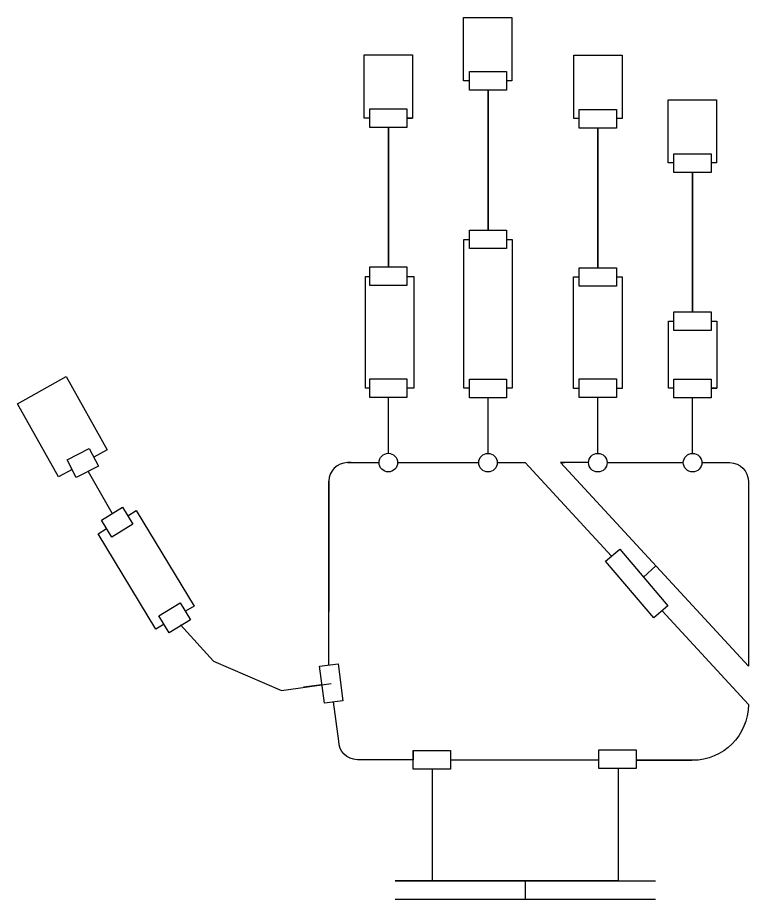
# Model space of a CAD drawing. Header units: millimetres. Extents: x -6852 to 59965, y -10230 to 31776.
# Drawn here: x -6852 to -4887, y -4876 to -2506 of the extents above; entities that cross this region are included whole.
import ezdxf

# ---------------------------------------------------------------- set-up
doc = ezdxf.new("R2010")
doc.units = ezdxf.units.MM
doc.header["$MEASUREMENT"] = 0
doc.layers.add('Object line', color=7, linetype='Continuous', lineweight=25)

msp = doc.modelspace()

# ---------------------------------------------------------------- linework, layer by layer
at = {"layer": 'Object line'}
for p, q in [((-5855.448, -3676.884), (-5855.448, -3526.884)), ((-5587.428, -3677.064), (-5587.428, -3528)), ((-5292.164, -3677.064), (-5292.164, -3527.064)), ((-5037.428, -3677.064), (-5037.428, -3528)), ((-5965.447, -3702.064), (-5880.448, -3702.064)), ((-5830.449, -3702.064), (-5612.428, -3702.064)), ((-5267.164, -3702.064), (-5062.428, -3702.064)), ((-6662.717, -3725.987), (-6597.878, -3838.769)), ((-6015.447, -4246.105), (-6015.447, -3752.064)), ((-5169.042, -4010.093), (-5135.991, -3979.585)), ((-6033.881, -4298.88), (-6083.416, -4305.677)), ((-5688.665, -4475.421), (-5688.665, -4500.421)), ((-5189.145, -4473.975), (-5189.145, -4498.975)), ((-5487.428, -4825.777), (-5487.428, -4875.777))]:
    msp.add_line(p, q, dxfattribs=at)
for points in [[(-5638.5, -2676), (-5653.5, -2676), (-5653.5, -2506), (-5523.5, -2506), (-5523.5, -2676), (-5538.5, -2676)], [(-5905.448, -2776), (-5920.448, -2776), (-5920.448, -2606), (-5790.448, -2606), (-5790.448, -2776), (-5805.448, -2776), (-5790.448, -2776)], [(-5341.5, -2777), (-5356.5, -2777), (-5356.5, -2607), (-5226.5, -2607), (-5226.5, -2777), (-5241.5, -2777)], [(-5088.5, -2896.5), (-5103.5, -2896.5), (-5103.5, -2726.5), (-4973.5, -2726.5), (-4973.5, -2896.5), (-4988.5, -2896.5)], [(-5855.448, -2976), (-5855.448, -3176), (-5855.448, -2801), (-5855.448, -3176)], [(-5637.428, -3501.884), (-5652.428, -3501.884), (-5652.428, -3101.884), (-5637.428, -3101.884)], [(-5537.428, -3101.884), (-5522.428, -3101.884), (-5522.428, -3501.884), (-5537.428, -3501.884)], [(-5905.448, -3501.5), (-5917, -3501.5), (-5917, -3201.5), (-5905.448, -3201.5)], [(-5805.448, -3201.5), (-5787, -3201.5), (-5787, -3501.5), (-5805.448, -3501.5)], [(-5342.164, -3503), (-5357.164, -3503), (-5357.164, -3203), (-5342.164, -3203)], [(-5242.164, -3203), (-5227.164, -3203), (-5227.164, -3503), (-5242.164, -3503)], [(-5087.428, -3501.884), (-5102.428, -3501.884), (-5102.428, -3321.884), (-5087.428, -3321.884)], [(-4987.428, -3321.884), (-4972.428, -3321.884), (-4972.428, -3501.884), (-4987.428, -3501.884), (-4972.428, -3501.884)], [(-6705.835, -3720.074), (-6742.443, -3740.53), (-6852.197, -3544.115), (-6815.841, -3523.799), (-6721.254, -3470.945), (-6611.5, -3667.361), (-6647.574, -3687.519)], [(-5562.428, -3702.064), (-5487.428, -3702.064), (-5255.312, -3953.523)], [(-5317.164, -3702.064), (-5392.164, -3702.064), (-5382.164, -3702.064)], [(-6556.043, -3844.647), (-6533.251, -3830.831), (-6377.741, -4087.378), (-6401.207, -4101.603)], [(-6458.243, -4136.176), (-6480.36, -4149.583), (-6635.87, -3893.035), (-6613.079, -3879.22)], [(-6414.556, -4138.301), (-6325.479, -4235.715), (-6143.011, -4314.784), (-6009.084, -4295.698)], [(-5289.145, -4502.064), (-5688.665, -4502.064)], [(-5737.428, -4525.777), (-5737.428, -4825.777), (-5787.428, -4825.777), (-5837.428, -4825.777), (-5237.428, -4825.777), (-5487.428, -4825.777), (-5737.428, -4825.777)], [(-5237.428, -4525.777), (-5237.428, -4825.777), (-5137.428, -4825.777)], [(-5137.428, -4875.777), (-5487.428, -4875.777), (-5837.428, -4875.777)]]:
    msp.add_lwpolyline(points, dxfattribs=at)
for points in [[(-5637.428, -2651), (-5537.428, -2651), (-5537.428, -2701), (-5637.428, -2701)], [(-5587.428, -3076.884), (-5587.428, -2701)], [(-5905.448, -2751), (-5805.448, -2751), (-5805.448, -2801), (-5905.448, -2801)], [(-5342.164, -2753), (-5242.164, -2753), (-5242.164, -2803), (-5342.164, -2803)], [(-5292.164, -3178), (-5292.164, -2803)], [(-5087.428, -2871.884), (-4987.428, -2871.884), (-4987.428, -2921.884), (-5087.428, -2921.884)], [(-5037.428, -3296.884), (-5037.428, -2921.884)], [(-5637.428, -3076.884), (-5537.428, -3076.884), (-5537.428, -3126.884), (-5637.428, -3126.884)], [(-5905.448, -3176), (-5805.448, -3176), (-5805.448, -3226), (-5905.448, -3226)], [(-5342.164, -3178), (-5242.164, -3178), (-5242.164, -3228), (-5342.164, -3228)], [(-5087.428, -3296.884), (-4987.428, -3296.884), (-4987.428, -3346.884), (-5087.428, -3346.884)], [(-5905.448, -3476.884), (-5805.448, -3476.884), (-5805.448, -3526.884), (-5905.448, -3526.884)], [(-5637.428, -3478), (-5537.428, -3478), (-5537.428, -3528), (-5637.428, -3528)], [(-5342.164, -3477.064), (-5242.164, -3477.064), (-5242.164, -3527.064), (-5342.164, -3527.064)], [(-5087.428, -3478), (-4987.428, -3478), (-4987.428, -3528), (-5087.428, -3528)], [(-6659.476, -3664.295), (-6635.111, -3711.84), (-6694.468, -3742.257), (-6718.832, -3694.712)], [(-6569.89, -3821.804), (-6542.196, -3867.49), (-6599.232, -3902.063), (-6626.926, -3856.377)], [(-5233.164, -3934.689), (-5103.601, -4087.049), (-5141.691, -4119.439), (-5271.254, -3967.08)], [(-6415.054, -4078.76), (-6387.36, -4124.446), (-6444.397, -4159.02), (-6472.09, -4113.333)], [(-5990.65, -4242.923), (-5977.924, -4342.11), (-6027.518, -4348.473), (-6040.244, -4249.286)], [(-5788.665, -4475.421), (-5688.665, -4475.421), (-5688.665, -4525.421), (-5788.665, -4525.421)], [(-5289.145, -4473.975), (-5189.145, -4473.975), (-5189.145, -4523.975), (-5289.145, -4523.975)]]:
    msp.add_lwpolyline(points, close=True, dxfattribs=at)
for points in [[(-5955.448, -3701.884), (-5965.447, -3702.064, 0.41421356), (-6015.447, -3752.064), (-6015.447, -4102.064)], [(-5012.428, -3702.064), (-4937.428, -3702.064, -0.41421356), (-4887.428, -3752.064), (-4887.428, -4248.862), (-5392.164, -3702.064)], [(-5119.543, -4100.606), (-4887.428, -4352.064, -0.41421356), (-5037.428, -4502.064), (-5189.145, -4502.064), (-5039.145, -4502.064)], [(-5788.665, -4500.421), (-5788.665, -4475.421), (-5788.665, -4500.421), (-5938.665, -4500.421, -0.41421356), (-5988.665, -4450.421), (-6002.721, -4345.292)]]:
    msp.add_lwpolyline(points, format="xyb", dxfattribs=at)
for centre in [(-5855.448, -3701.884), (-5587.428, -3702.064), (-5292.164, -3702.064), (-5037.428, -3702.064)]:
    msp.add_circle(centre, 25, dxfattribs=at)

doc.saveas('drawing.dxf')
